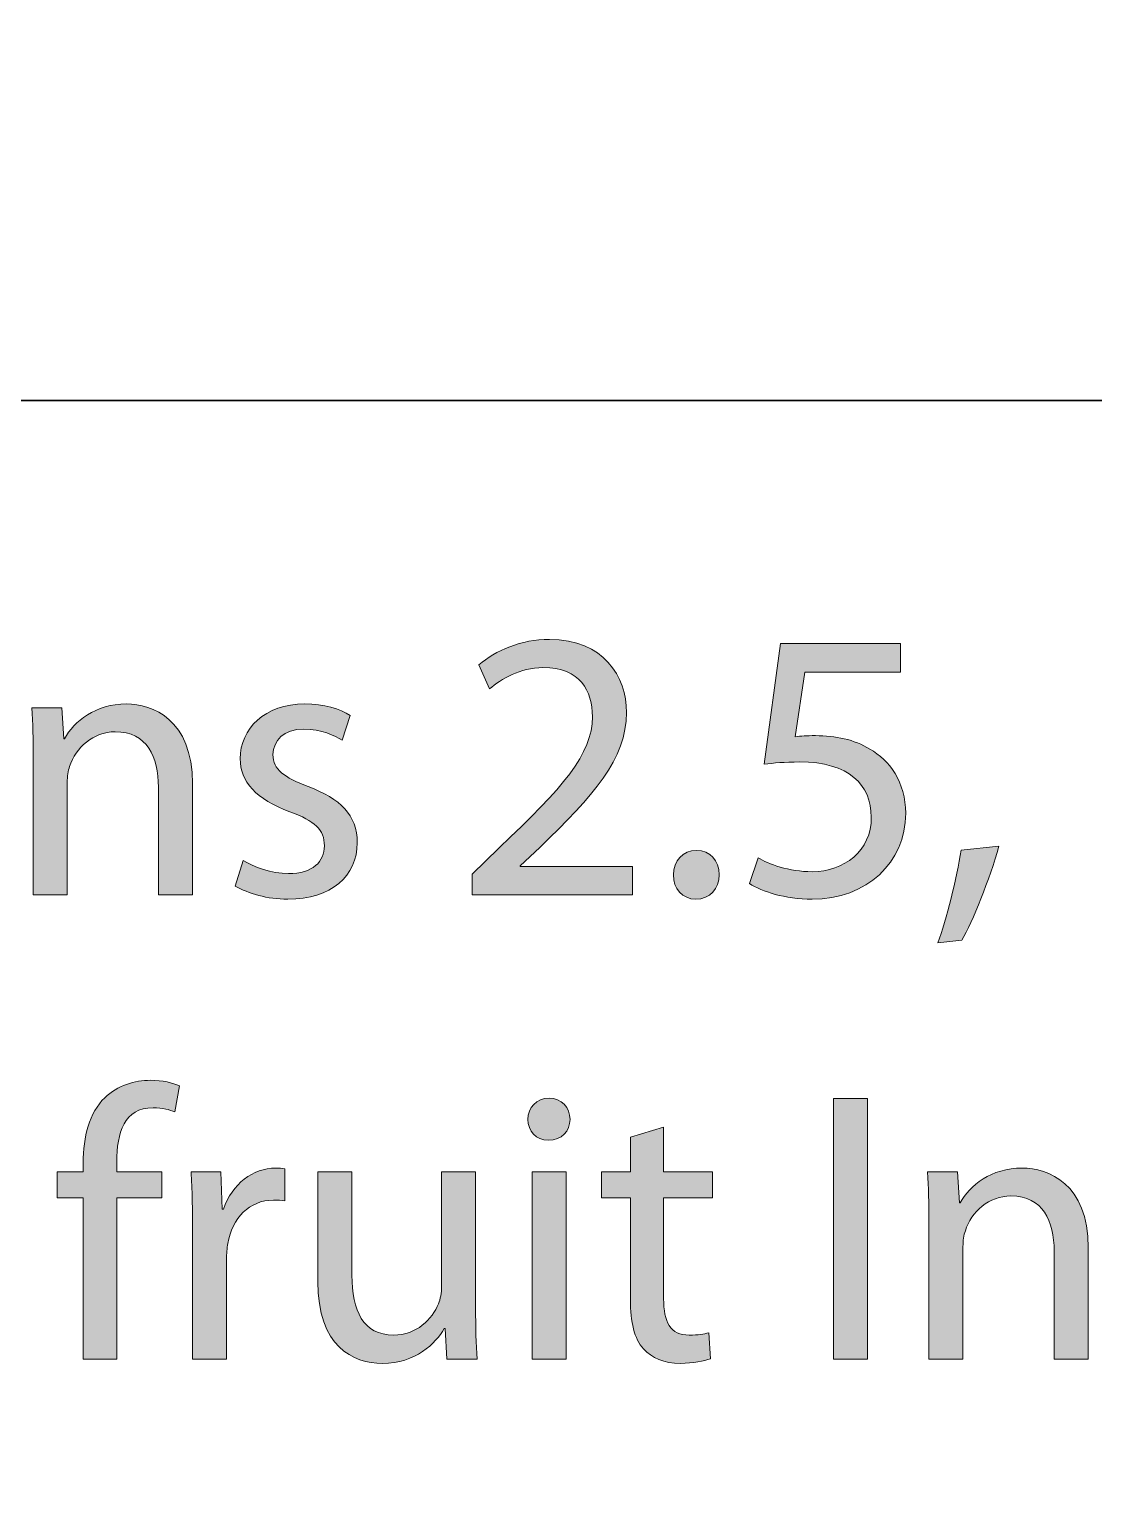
# Model space of a CAD drawing. Header units: inches. Extents: x 51 to 229, y 44 to 173.
# Drawn here: x 172.95 to 184.59, y 124.39 to 140.53 of the extents above; entities that cross this region are included whole.
import ezdxf

# ---------------------------------------------------------------- set-up
doc = ezdxf.new("R2010")
doc.units = ezdxf.units.IN
doc.header["$MEASUREMENT"] = 0
doc.layers.add('Artwork', color=7, linetype='Continuous')

# ---------------------------------------------------------------- blocks, each defined once
blk = doc.blocks.new('block 8')
at = {"layer": 'Artwork', "true_color": 0xed1c24}
h = blk.add_hatch(color=240, dxfattribs=at)
h.dxf.hatch_style = 2
edge = h.paths.add_edge_path()
edge.add_spline(control_points=[(177.792, 131.057), (177.792, 131.057), (177.792, 131.285), (177.792, 131.285), (177.792, 131.285), (178.085, 131.569), (178.085, 131.569), (178.787, 132.237), (179.108, 132.593), (179.108, 133.007), (179.108, 133.287), (178.977, 133.545), (178.567, 133.545), (178.317, 133.545), (178.11, 133.418), (177.983, 133.312), (177.983, 133.312), (177.864, 133.574), (177.864, 133.574), (178.051, 133.731), (178.326, 133.854), (178.639, 133.854), (179.231, 133.854), (179.481, 133.447), (179.481, 133.054), (179.481, 132.546), (179.113, 132.136), (178.533, 131.577), (178.533, 131.577), (178.317, 131.374), (178.317, 131.374), (178.317, 131.374), (178.317, 131.366), (178.317, 131.366), (178.317, 131.366), (179.548, 131.366), (179.548, 131.366), (179.548, 131.366), (179.548, 131.057), (179.548, 131.057), (179.548, 131.057), (177.792, 131.057), (177.792, 131.057)], knot_values=[0, 0, 0, 0, 1, 1, 1, 2, 2, 2, 3, 3, 3, 4, 4, 4, 5, 5, 5, 6, 6, 6, 7, 7, 7, 8, 8, 8, 9, 9, 9, 10, 10, 10, 11, 11, 11, 12, 12, 12, 13, 13, 13, 14, 14, 14, 14], degree=3, periodic=1)
h = blk.add_hatch(color=240, dxfattribs=at)
h.dxf.hatch_style = 2
edge = h.paths.add_edge_path()
edge.add_spline(control_points=[(182.482, 133.494), (182.482, 133.494), (181.433, 133.494), (181.433, 133.494), (181.433, 133.494), (181.327, 132.787), (181.327, 132.787), (181.39, 132.796), (181.45, 132.8), (181.551, 132.8), (181.767, 132.8), (181.974, 132.758), (182.144, 132.652), (182.359, 132.534), (182.537, 132.292), (182.537, 131.95), (182.537, 131.412), (182.11, 131.01), (181.513, 131.01), (181.213, 131.01), (180.963, 131.095), (180.828, 131.18), (180.828, 131.18), (180.921, 131.463), (180.921, 131.463), (181.035, 131.395), (181.259, 131.311), (181.513, 131.311), (181.86, 131.311), (182.165, 131.539), (182.16, 131.907), (182.16, 132.263), (181.919, 132.512), (181.373, 132.512), (181.213, 132.512), (181.09, 132.5), (180.988, 132.487), (180.988, 132.487), (181.166, 133.807), (181.166, 133.807), (181.166, 133.807), (182.482, 133.807), (182.482, 133.807), (182.482, 133.807), (182.482, 133.494), (182.482, 133.494)], knot_values=[0, 0, 0, 0, 1, 1, 1, 2, 2, 2, 3, 3, 3, 4, 4, 4, 5, 5, 5, 6, 6, 6, 7, 7, 7, 8, 8, 8, 9, 9, 9, 10, 10, 10, 11, 11, 11, 12, 12, 12, 13, 13, 13, 14, 14, 14, 15, 15, 15, 15], degree=3, periodic=1)
h = blk.add_hatch(color=240, dxfattribs=at)
h.dxf.hatch_style = 2
edge = h.paths.add_edge_path()
edge.add_spline(control_points=[(172.988, 132.551), (172.988, 132.766), (172.983, 132.936), (172.971, 133.105), (172.971, 133.105), (173.301, 133.105), (173.301, 133.105), (173.301, 133.105), (173.322, 132.766), (173.322, 132.766), (173.322, 132.766), (173.33, 132.766), (173.33, 132.766), (173.432, 132.957), (173.669, 133.147), (174.008, 133.147), (174.291, 133.147), (174.731, 132.978), (174.731, 132.275), (174.731, 132.275), (174.731, 131.057), (174.731, 131.057), (174.731, 131.057), (174.358, 131.057), (174.358, 131.057), (174.358, 131.057), (174.358, 132.237), (174.358, 132.237), (174.358, 132.567), (174.236, 132.842), (173.885, 132.842), (173.643, 132.842), (173.453, 132.669), (173.385, 132.462), (173.369, 132.415), (173.36, 132.352), (173.36, 132.288), (173.36, 132.288), (173.36, 131.057), (173.36, 131.057), (173.36, 131.057), (172.988, 131.057), (172.988, 131.057), (172.988, 131.057), (172.988, 132.551), (172.988, 132.551)], knot_values=[0, 0, 0, 0, 1, 1, 1, 2, 2, 2, 3, 3, 3, 4, 4, 4, 5, 5, 5, 6, 6, 6, 7, 7, 7, 8, 8, 8, 9, 9, 9, 10, 10, 10, 11, 11, 11, 12, 12, 12, 13, 13, 13, 14, 14, 14, 15, 15, 15, 15], degree=3, periodic=1)
h = blk.add_hatch(color=240, dxfattribs=at)
h.dxf.hatch_style = 2
edge = h.paths.add_edge_path()
edge.add_spline(control_points=[(175.286, 131.433), (175.4, 131.366), (175.595, 131.29), (175.781, 131.29), (176.048, 131.29), (176.175, 131.421), (176.175, 131.594), (176.175, 131.772), (176.069, 131.865), (175.798, 131.967), (175.426, 132.102), (175.253, 132.301), (175.253, 132.546), (175.253, 132.876), (175.523, 133.147), (175.959, 133.147), (176.166, 133.147), (176.348, 133.092), (176.458, 133.02), (176.458, 133.02), (176.37, 132.749), (176.37, 132.749), (176.289, 132.8), (176.141, 132.872), (175.951, 132.872), (175.731, 132.872), (175.612, 132.745), (175.612, 132.593), (175.612, 132.424), (175.731, 132.347), (175.997, 132.242), (176.348, 132.11), (176.534, 131.933), (176.534, 131.628), (176.534, 131.264), (176.251, 131.01), (175.773, 131.01), (175.549, 131.01), (175.342, 131.07), (175.198, 131.154), (175.198, 131.154), (175.286, 131.433), (175.286, 131.433)], knot_values=[0, 0, 0, 0, 1, 1, 1, 2, 2, 2, 3, 3, 3, 4, 4, 4, 5, 5, 5, 6, 6, 6, 7, 7, 7, 8, 8, 8, 9, 9, 9, 10, 10, 10, 11, 11, 11, 12, 12, 12, 13, 13, 13, 14, 14, 14, 14], degree=3, periodic=1)
h = blk.add_hatch(color=240, dxfattribs=at)
h.dxf.hatch_style = 2
edge = h.paths.add_edge_path()
edge.add_spline(control_points=[(182.889, 130.532), (182.982, 130.786), (183.096, 131.239), (183.143, 131.548), (183.143, 131.548), (183.558, 131.59), (183.558, 131.59), (183.456, 131.23), (183.27, 130.761), (183.152, 130.562), (183.152, 130.562), (182.889, 130.532), (182.889, 130.532)], knot_values=[0, 0, 0, 0, 1, 1, 1, 2, 2, 2, 3, 3, 3, 4, 4, 4, 4], degree=3, periodic=1)
h = blk.add_hatch(color=240, dxfattribs=at)
h.dxf.hatch_style = 2
edge = h.paths.add_edge_path()
edge.add_spline(control_points=[(179.994, 131.277), (179.994, 131.429), (180.099, 131.544), (180.247, 131.544), (180.396, 131.544), (180.497, 131.433), (180.497, 131.277), (180.497, 131.125), (180.396, 131.01), (180.239, 131.01), (180.095, 131.01), (179.994, 131.125), (179.994, 131.277)], knot_values=[0, 0, 0, 0, 1, 1, 1, 2, 2, 2, 3, 3, 3, 4, 4, 4, 4], degree=3, periodic=1)
h = blk.add_hatch(color=240, dxfattribs=at)
h.dxf.hatch_style = 2
edge = h.paths.add_edge_path()
edge.add_spline(control_points=[(173.534, 125.977), (173.534, 125.977), (173.534, 127.741), (173.534, 127.741), (173.534, 127.741), (173.25, 127.741), (173.25, 127.741), (173.25, 127.741), (173.25, 128.025), (173.25, 128.025), (173.25, 128.025), (173.534, 128.025), (173.534, 128.025), (173.534, 128.025), (173.534, 128.122), (173.534, 128.122), (173.534, 128.41), (173.601, 128.672), (173.771, 128.837), (173.91, 128.972), (174.097, 129.028), (174.27, 129.028), (174.405, 129.028), (174.515, 128.998), (174.587, 128.968), (174.587, 128.968), (174.536, 128.681), (174.536, 128.681), (174.481, 128.706), (174.409, 128.727), (174.299, 128.727), (173.982, 128.727), (173.902, 128.452), (173.902, 128.135), (173.902, 128.135), (173.902, 128.025), (173.902, 128.025), (173.902, 128.025), (174.397, 128.025), (174.397, 128.025), (174.397, 128.025), (174.397, 127.741), (174.397, 127.741), (174.397, 127.741), (173.902, 127.741), (173.902, 127.741), (173.902, 127.741), (173.902, 125.977), (173.902, 125.977), (173.902, 125.977), (173.534, 125.977), (173.534, 125.977)], knot_values=[0, 0, 0, 0, 1, 1, 1, 2, 2, 2, 3, 3, 3, 4, 4, 4, 5, 5, 5, 6, 6, 6, 7, 7, 7, 8, 8, 8, 9, 9, 9, 10, 10, 10, 11, 11, 11, 12, 12, 12, 13, 13, 13, 14, 14, 14, 15, 15, 15, 16, 16, 16, 17, 17, 17, 17], degree=3, periodic=1)
h = blk.add_hatch(color=240, dxfattribs=at)
h.dxf.hatch_style = 2
edge = h.paths.add_edge_path()
edge.add_spline(control_points=[(178.863, 128.6), (178.863, 128.473), (178.774, 128.372), (178.626, 128.372), (178.491, 128.372), (178.402, 128.473), (178.402, 128.6), (178.402, 128.727), (178.495, 128.833), (178.635, 128.833), (178.77, 128.833), (178.863, 128.731), (178.863, 128.6)], knot_values=[0, 0, 0, 0, 1, 1, 1, 2, 2, 2, 3, 3, 3, 4, 4, 4, 4], degree=3, periodic=1)
h.paths.add_polyline_path([(178.448, 125.977), (178.448, 128.025), (178.821, 128.025), (178.821, 125.977)])
h = blk.add_hatch(color=240, dxfattribs=at)
h.dxf.hatch_style = 2
h.paths.add_polyline_path([(182.118, 128.829), (182.118, 125.977), (181.746, 125.977), (181.746, 128.829)])
h = blk.add_hatch(color=240, dxfattribs=at)
h.dxf.hatch_style = 2
edge = h.paths.add_edge_path()
edge.add_spline(control_points=[(179.888, 128.515), (179.888, 128.515), (179.888, 128.025), (179.888, 128.025), (179.888, 128.025), (180.421, 128.025), (180.421, 128.025), (180.421, 128.025), (180.421, 127.741), (180.421, 127.741), (180.421, 127.741), (179.888, 127.741), (179.888, 127.741), (179.888, 127.741), (179.888, 126.637), (179.888, 126.637), (179.888, 126.383), (179.959, 126.239), (180.167, 126.239), (180.268, 126.239), (180.327, 126.248), (180.382, 126.265), (180.382, 126.265), (180.4, 125.981), (180.4, 125.981), (180.327, 125.956), (180.213, 125.93), (180.07, 125.93), (179.896, 125.93), (179.756, 125.99), (179.667, 126.087), (179.566, 126.201), (179.524, 126.383), (179.524, 126.624), (179.524, 126.624), (179.524, 127.741), (179.524, 127.741), (179.524, 127.741), (179.206, 127.741), (179.206, 127.741), (179.206, 127.741), (179.206, 128.025), (179.206, 128.025), (179.206, 128.025), (179.524, 128.025), (179.524, 128.025), (179.524, 128.025), (179.524, 128.406), (179.524, 128.406), (179.524, 128.406), (179.888, 128.515), (179.888, 128.515)], knot_values=[0, 0, 0, 0, 1, 1, 1, 2, 2, 2, 3, 3, 3, 4, 4, 4, 5, 5, 5, 6, 6, 6, 7, 7, 7, 8, 8, 8, 9, 9, 9, 10, 10, 10, 11, 11, 11, 12, 12, 12, 13, 13, 13, 14, 14, 14, 15, 15, 15, 16, 16, 16, 17, 17, 17, 17], degree=3, periodic=1)
h = blk.add_hatch(color=240, dxfattribs=at)
h.dxf.hatch_style = 2
edge = h.paths.add_edge_path()
edge.add_spline(control_points=[(174.732, 127.386), (174.732, 127.627), (174.727, 127.834), (174.715, 128.025), (174.715, 128.025), (175.04, 128.025), (175.04, 128.025), (175.04, 128.025), (175.057, 127.619), (175.057, 127.619), (175.057, 127.619), (175.07, 127.619), (175.07, 127.619), (175.163, 127.894), (175.392, 128.067), (175.641, 128.067), (175.679, 128.067), (175.709, 128.063), (175.743, 128.059), (175.743, 128.059), (175.743, 127.707), (175.743, 127.707), (175.705, 127.716), (175.667, 127.716), (175.616, 127.716), (175.354, 127.716), (175.167, 127.521), (175.117, 127.242), (175.108, 127.191), (175.104, 127.128), (175.104, 127.069), (175.104, 127.069), (175.104, 125.977), (175.104, 125.977), (175.104, 125.977), (174.732, 125.977), (174.732, 125.977), (174.732, 125.977), (174.732, 127.386), (174.732, 127.386)], knot_values=[0, 0, 0, 0, 1, 1, 1, 2, 2, 2, 3, 3, 3, 4, 4, 4, 5, 5, 5, 6, 6, 6, 7, 7, 7, 8, 8, 8, 9, 9, 9, 10, 10, 10, 11, 11, 11, 12, 12, 12, 13, 13, 13, 13], degree=3, periodic=1)
h = blk.add_hatch(color=240, dxfattribs=at)
h.dxf.hatch_style = 2
edge = h.paths.add_edge_path()
edge.add_spline(control_points=[(177.83, 126.54), (177.83, 126.324), (177.834, 126.138), (177.846, 125.977), (177.846, 125.977), (177.516, 125.977), (177.516, 125.977), (177.516, 125.977), (177.495, 126.311), (177.495, 126.311), (177.495, 126.311), (177.486, 126.311), (177.486, 126.311), (177.393, 126.146), (177.174, 125.93), (176.81, 125.93), (176.488, 125.93), (176.103, 126.112), (176.103, 126.827), (176.103, 126.827), (176.103, 128.025), (176.103, 128.025), (176.103, 128.025), (176.476, 128.025), (176.476, 128.025), (176.476, 128.025), (176.476, 126.895), (176.476, 126.895), (176.476, 126.506), (176.598, 126.239), (176.933, 126.239), (177.182, 126.239), (177.356, 126.413), (177.423, 126.582), (177.444, 126.633), (177.457, 126.7), (177.457, 126.772), (177.457, 126.772), (177.457, 128.025), (177.457, 128.025), (177.457, 128.025), (177.83, 128.025), (177.83, 128.025), (177.83, 128.025), (177.83, 126.54), (177.83, 126.54)], knot_values=[0, 0, 0, 0, 1, 1, 1, 2, 2, 2, 3, 3, 3, 4, 4, 4, 5, 5, 5, 6, 6, 6, 7, 7, 7, 8, 8, 8, 9, 9, 9, 10, 10, 10, 11, 11, 11, 12, 12, 12, 13, 13, 13, 14, 14, 14, 15, 15, 15, 15], degree=3, periodic=1)
h = blk.add_hatch(color=240, dxfattribs=at)
h.dxf.hatch_style = 2
edge = h.paths.add_edge_path()
edge.add_spline(control_points=[(182.792, 127.471), (182.792, 127.686), (182.787, 127.856), (182.775, 128.025), (182.775, 128.025), (183.105, 128.025), (183.105, 128.025), (183.105, 128.025), (183.126, 127.686), (183.126, 127.686), (183.126, 127.686), (183.134, 127.686), (183.134, 127.686), (183.236, 127.877), (183.473, 128.067), (183.812, 128.067), (184.095, 128.067), (184.535, 127.898), (184.535, 127.196), (184.535, 127.196), (184.535, 125.977), (184.535, 125.977), (184.535, 125.977), (184.162, 125.977), (184.162, 125.977), (184.162, 125.977), (184.162, 127.157), (184.162, 127.157), (184.162, 127.487), (184.04, 127.762), (183.689, 127.762), (183.448, 127.762), (183.257, 127.589), (183.19, 127.382), (183.173, 127.335), (183.164, 127.272), (183.164, 127.208), (183.164, 127.208), (183.164, 125.977), (183.164, 125.977), (183.164, 125.977), (182.792, 125.977), (182.792, 125.977), (182.792, 125.977), (182.792, 127.471), (182.792, 127.471)], knot_values=[0, 0, 0, 0, 1, 1, 1, 2, 2, 2, 3, 3, 3, 4, 4, 4, 5, 5, 5, 6, 6, 6, 7, 7, 7, 8, 8, 8, 9, 9, 9, 10, 10, 10, 11, 11, 11, 12, 12, 12, 13, 13, 13, 14, 14, 14, 15, 15, 15, 15], degree=3, periodic=1)
at = {"layer": 'Artwork', "lineweight": 0}
for points in [[(182.118, 128.829), (182.118, 125.977), (181.746, 125.977), (181.746, 128.829), (182.118, 128.829)], [(178.448, 125.977), (178.448, 128.025), (178.821, 128.025), (178.821, 125.977), (178.448, 125.977)]]:
    blk.add_lwpolyline(points, dxfattribs=at)
for points, knots in [([(177.792, 131.057), (177.792, 131.057), (177.792, 131.285), (177.792, 131.285), (177.792, 131.285), (178.085, 131.569), (178.085, 131.569), (178.787, 132.237), (179.108, 132.593), (179.108, 133.007), (179.108, 133.287), (178.977, 133.545), (178.567, 133.545), (178.317, 133.545), (178.11, 133.418), (177.983, 133.312), (177.983, 133.312), (177.864, 133.574), (177.864, 133.574), (178.051, 133.731), (178.326, 133.854), (178.639, 133.854), (179.231, 133.854), (179.481, 133.447), (179.481, 133.054), (179.481, 132.546), (179.113, 132.136), (178.533, 131.577), (178.533, 131.577), (178.317, 131.374), (178.317, 131.374), (178.317, 131.374), (178.317, 131.366), (178.317, 131.366), (178.317, 131.366), (179.548, 131.366), (179.548, 131.366), (179.548, 131.366), (179.548, 131.057), (179.548, 131.057), (179.548, 131.057), (177.792, 131.057), (177.792, 131.057)], [0, 0, 0, 0, 1, 1, 1, 2, 2, 2, 3, 3, 3, 4, 4, 4, 5, 5, 5, 6, 6, 6, 7, 7, 7, 8, 8, 8, 9, 9, 9, 10, 10, 10, 11, 11, 11, 12, 12, 12, 13, 13, 13, 14, 14, 14, 14]), ([(182.482, 133.494), (182.482, 133.494), (181.433, 133.494), (181.433, 133.494), (181.433, 133.494), (181.327, 132.787), (181.327, 132.787), (181.39, 132.796), (181.45, 132.8), (181.551, 132.8), (181.767, 132.8), (181.974, 132.758), (182.144, 132.652), (182.359, 132.534), (182.537, 132.292), (182.537, 131.95), (182.537, 131.412), (182.11, 131.01), (181.513, 131.01), (181.213, 131.01), (180.963, 131.095), (180.828, 131.18), (180.828, 131.18), (180.921, 131.463), (180.921, 131.463), (181.035, 131.395), (181.259, 131.311), (181.513, 131.311), (181.86, 131.311), (182.165, 131.539), (182.16, 131.907), (182.16, 132.263), (181.919, 132.512), (181.373, 132.512), (181.213, 132.512), (181.09, 132.5), (180.988, 132.487), (180.988, 132.487), (181.166, 133.807), (181.166, 133.807), (181.166, 133.807), (182.482, 133.807), (182.482, 133.807), (182.482, 133.807), (182.482, 133.494), (182.482, 133.494)], [0, 0, 0, 0, 1, 1, 1, 2, 2, 2, 3, 3, 3, 4, 4, 4, 5, 5, 5, 6, 6, 6, 7, 7, 7, 8, 8, 8, 9, 9, 9, 10, 10, 10, 11, 11, 11, 12, 12, 12, 13, 13, 13, 14, 14, 14, 15, 15, 15, 15]), ([(172.988, 132.551), (172.988, 132.766), (172.983, 132.936), (172.971, 133.105), (172.971, 133.105), (173.301, 133.105), (173.301, 133.105), (173.301, 133.105), (173.322, 132.766), (173.322, 132.766), (173.322, 132.766), (173.33, 132.766), (173.33, 132.766), (173.432, 132.957), (173.669, 133.147), (174.008, 133.147), (174.291, 133.147), (174.731, 132.978), (174.731, 132.275), (174.731, 132.275), (174.731, 131.057), (174.731, 131.057), (174.731, 131.057), (174.358, 131.057), (174.358, 131.057), (174.358, 131.057), (174.358, 132.237), (174.358, 132.237), (174.358, 132.567), (174.236, 132.842), (173.885, 132.842), (173.643, 132.842), (173.453, 132.669), (173.385, 132.462), (173.369, 132.415), (173.36, 132.352), (173.36, 132.288), (173.36, 132.288), (173.36, 131.057), (173.36, 131.057), (173.36, 131.057), (172.988, 131.057), (172.988, 131.057), (172.988, 131.057), (172.988, 132.551), (172.988, 132.551)], [0, 0, 0, 0, 1, 1, 1, 2, 2, 2, 3, 3, 3, 4, 4, 4, 5, 5, 5, 6, 6, 6, 7, 7, 7, 8, 8, 8, 9, 9, 9, 10, 10, 10, 11, 11, 11, 12, 12, 12, 13, 13, 13, 14, 14, 14, 15, 15, 15, 15]), ([(175.286, 131.433), (175.4, 131.366), (175.595, 131.29), (175.781, 131.29), (176.048, 131.29), (176.175, 131.421), (176.175, 131.594), (176.175, 131.772), (176.069, 131.865), (175.798, 131.967), (175.426, 132.102), (175.253, 132.301), (175.253, 132.546), (175.253, 132.876), (175.523, 133.147), (175.959, 133.147), (176.166, 133.147), (176.348, 133.092), (176.458, 133.02), (176.458, 133.02), (176.37, 132.749), (176.37, 132.749), (176.289, 132.8), (176.141, 132.872), (175.951, 132.872), (175.731, 132.872), (175.612, 132.745), (175.612, 132.593), (175.612, 132.424), (175.731, 132.347), (175.997, 132.242), (176.348, 132.11), (176.534, 131.933), (176.534, 131.628), (176.534, 131.264), (176.251, 131.01), (175.773, 131.01), (175.549, 131.01), (175.342, 131.07), (175.198, 131.154), (175.198, 131.154), (175.286, 131.433), (175.286, 131.433)], [0, 0, 0, 0, 1, 1, 1, 2, 2, 2, 3, 3, 3, 4, 4, 4, 5, 5, 5, 6, 6, 6, 7, 7, 7, 8, 8, 8, 9, 9, 9, 10, 10, 10, 11, 11, 11, 12, 12, 12, 13, 13, 13, 14, 14, 14, 14]), ([(182.889, 130.532), (182.982, 130.786), (183.096, 131.239), (183.143, 131.548), (183.143, 131.548), (183.558, 131.59), (183.558, 131.59), (183.456, 131.23), (183.27, 130.761), (183.152, 130.562), (183.152, 130.562), (182.889, 130.532), (182.889, 130.532)], [0, 0, 0, 0, 1, 1, 1, 2, 2, 2, 3, 3, 3, 4, 4, 4, 4]), ([(179.994, 131.277), (179.994, 131.429), (180.099, 131.544), (180.247, 131.544), (180.396, 131.544), (180.497, 131.433), (180.497, 131.277), (180.497, 131.125), (180.396, 131.01), (180.239, 131.01), (180.095, 131.01), (179.994, 131.125), (179.994, 131.277)], [0, 0, 0, 0, 1, 1, 1, 2, 2, 2, 3, 3, 3, 4, 4, 4, 4]), ([(173.534, 125.977), (173.534, 125.977), (173.534, 127.741), (173.534, 127.741), (173.534, 127.741), (173.25, 127.741), (173.25, 127.741), (173.25, 127.741), (173.25, 128.025), (173.25, 128.025), (173.25, 128.025), (173.534, 128.025), (173.534, 128.025), (173.534, 128.025), (173.534, 128.122), (173.534, 128.122), (173.534, 128.41), (173.601, 128.672), (173.771, 128.837), (173.91, 128.972), (174.097, 129.028), (174.27, 129.028), (174.405, 129.028), (174.515, 128.998), (174.587, 128.968), (174.587, 128.968), (174.536, 128.681), (174.536, 128.681), (174.481, 128.706), (174.409, 128.727), (174.299, 128.727), (173.982, 128.727), (173.902, 128.452), (173.902, 128.135), (173.902, 128.135), (173.902, 128.025), (173.902, 128.025), (173.902, 128.025), (174.397, 128.025), (174.397, 128.025), (174.397, 128.025), (174.397, 127.741), (174.397, 127.741), (174.397, 127.741), (173.902, 127.741), (173.902, 127.741), (173.902, 127.741), (173.902, 125.977), (173.902, 125.977), (173.902, 125.977), (173.534, 125.977), (173.534, 125.977)], [0, 0, 0, 0, 1, 1, 1, 2, 2, 2, 3, 3, 3, 4, 4, 4, 5, 5, 5, 6, 6, 6, 7, 7, 7, 8, 8, 8, 9, 9, 9, 10, 10, 10, 11, 11, 11, 12, 12, 12, 13, 13, 13, 14, 14, 14, 15, 15, 15, 16, 16, 16, 17, 17, 17, 17]), ([(178.863, 128.6), (178.863, 128.473), (178.774, 128.372), (178.626, 128.372), (178.491, 128.372), (178.402, 128.473), (178.402, 128.6), (178.402, 128.727), (178.495, 128.833), (178.635, 128.833), (178.77, 128.833), (178.863, 128.731), (178.863, 128.6)], [0, 0, 0, 0, 1, 1, 1, 2, 2, 2, 3, 3, 3, 4, 4, 4, 4]), ([(179.888, 128.515), (179.888, 128.515), (179.888, 128.025), (179.888, 128.025), (179.888, 128.025), (180.421, 128.025), (180.421, 128.025), (180.421, 128.025), (180.421, 127.741), (180.421, 127.741), (180.421, 127.741), (179.888, 127.741), (179.888, 127.741), (179.888, 127.741), (179.888, 126.637), (179.888, 126.637), (179.888, 126.383), (179.959, 126.239), (180.167, 126.239), (180.268, 126.239), (180.327, 126.248), (180.382, 126.265), (180.382, 126.265), (180.4, 125.981), (180.4, 125.981), (180.327, 125.956), (180.213, 125.93), (180.07, 125.93), (179.896, 125.93), (179.756, 125.99), (179.667, 126.087), (179.566, 126.201), (179.524, 126.383), (179.524, 126.624), (179.524, 126.624), (179.524, 127.741), (179.524, 127.741), (179.524, 127.741), (179.206, 127.741), (179.206, 127.741), (179.206, 127.741), (179.206, 128.025), (179.206, 128.025), (179.206, 128.025), (179.524, 128.025), (179.524, 128.025), (179.524, 128.025), (179.524, 128.406), (179.524, 128.406), (179.524, 128.406), (179.888, 128.515), (179.888, 128.515)], [0, 0, 0, 0, 1, 1, 1, 2, 2, 2, 3, 3, 3, 4, 4, 4, 5, 5, 5, 6, 6, 6, 7, 7, 7, 8, 8, 8, 9, 9, 9, 10, 10, 10, 11, 11, 11, 12, 12, 12, 13, 13, 13, 14, 14, 14, 15, 15, 15, 16, 16, 16, 17, 17, 17, 17]), ([(174.732, 127.386), (174.732, 127.627), (174.727, 127.834), (174.715, 128.025), (174.715, 128.025), (175.04, 128.025), (175.04, 128.025), (175.04, 128.025), (175.057, 127.619), (175.057, 127.619), (175.057, 127.619), (175.07, 127.619), (175.07, 127.619), (175.163, 127.894), (175.392, 128.067), (175.641, 128.067), (175.679, 128.067), (175.709, 128.063), (175.743, 128.059), (175.743, 128.059), (175.743, 127.707), (175.743, 127.707), (175.705, 127.716), (175.667, 127.716), (175.616, 127.716), (175.354, 127.716), (175.167, 127.521), (175.117, 127.242), (175.108, 127.191), (175.104, 127.128), (175.104, 127.069), (175.104, 127.069), (175.104, 125.977), (175.104, 125.977), (175.104, 125.977), (174.732, 125.977), (174.732, 125.977), (174.732, 125.977), (174.732, 127.386), (174.732, 127.386)], [0, 0, 0, 0, 1, 1, 1, 2, 2, 2, 3, 3, 3, 4, 4, 4, 5, 5, 5, 6, 6, 6, 7, 7, 7, 8, 8, 8, 9, 9, 9, 10, 10, 10, 11, 11, 11, 12, 12, 12, 13, 13, 13, 13]), ([(177.83, 126.54), (177.83, 126.324), (177.834, 126.138), (177.846, 125.977), (177.846, 125.977), (177.516, 125.977), (177.516, 125.977), (177.516, 125.977), (177.495, 126.311), (177.495, 126.311), (177.495, 126.311), (177.486, 126.311), (177.486, 126.311), (177.393, 126.146), (177.174, 125.93), (176.81, 125.93), (176.488, 125.93), (176.103, 126.112), (176.103, 126.827), (176.103, 126.827), (176.103, 128.025), (176.103, 128.025), (176.103, 128.025), (176.476, 128.025), (176.476, 128.025), (176.476, 128.025), (176.476, 126.895), (176.476, 126.895), (176.476, 126.506), (176.598, 126.239), (176.933, 126.239), (177.182, 126.239), (177.356, 126.413), (177.423, 126.582), (177.444, 126.633), (177.457, 126.7), (177.457, 126.772), (177.457, 126.772), (177.457, 128.025), (177.457, 128.025), (177.457, 128.025), (177.83, 128.025), (177.83, 128.025), (177.83, 128.025), (177.83, 126.54), (177.83, 126.54)], [0, 0, 0, 0, 1, 1, 1, 2, 2, 2, 3, 3, 3, 4, 4, 4, 5, 5, 5, 6, 6, 6, 7, 7, 7, 8, 8, 8, 9, 9, 9, 10, 10, 10, 11, 11, 11, 12, 12, 12, 13, 13, 13, 14, 14, 14, 15, 15, 15, 15]), ([(182.792, 127.471), (182.792, 127.686), (182.787, 127.856), (182.775, 128.025), (182.775, 128.025), (183.105, 128.025), (183.105, 128.025), (183.105, 128.025), (183.126, 127.686), (183.126, 127.686), (183.126, 127.686), (183.134, 127.686), (183.134, 127.686), (183.236, 127.877), (183.473, 128.067), (183.812, 128.067), (184.095, 128.067), (184.535, 127.898), (184.535, 127.196), (184.535, 127.196), (184.535, 125.977), (184.535, 125.977), (184.535, 125.977), (184.162, 125.977), (184.162, 125.977), (184.162, 125.977), (184.162, 127.157), (184.162, 127.157), (184.162, 127.487), (184.04, 127.762), (183.689, 127.762), (183.448, 127.762), (183.257, 127.589), (183.19, 127.382), (183.173, 127.335), (183.164, 127.272), (183.164, 127.208), (183.164, 127.208), (183.164, 125.977), (183.164, 125.977), (183.164, 125.977), (182.792, 125.977), (182.792, 125.977), (182.792, 125.977), (182.792, 127.471), (182.792, 127.471)], [0, 0, 0, 0, 1, 1, 1, 2, 2, 2, 3, 3, 3, 4, 4, 4, 5, 5, 5, 6, 6, 6, 7, 7, 7, 8, 8, 8, 9, 9, 9, 10, 10, 10, 11, 11, 11, 12, 12, 12, 13, 13, 13, 14, 14, 14, 15, 15, 15, 15])]:
    blk.add_open_spline(points, degree=3, knots=knots, dxfattribs=at)

msp = doc.modelspace()

# ---------------------------------------------------------------- linework, layer by layer
at = {"layer": 'Artwork', "color": 179, "lineweight": 35, "true_color": 0x231f20}
for points, knots in [([(150.882, 169.767), (150.882, 171.424), (152.225, 172.767), (153.882, 172.767), (153.882, 172.767), (215.282, 172.767), (215.282, 172.767), (216.939, 172.767), (218.282, 171.424), (218.282, 169.767), (218.282, 169.767), (218.282, 143.967), (218.282, 143.967), (218.282, 141.206), (216.044, 138.968), (213.282, 138.968), (211.432, 138.968), (209.821, 139.974), (208.956, 141.467), (208.956, 141.467), (160.208, 141.467), (160.208, 141.467), (159.343, 139.974), (157.732, 138.968), (155.882, 138.968), (153.12, 138.968), (150.882, 141.206), (150.882, 143.967), (150.882, 143.967), (150.882, 169.767), (150.882, 169.767)], [0, 0, 0, 0, 1, 1, 1, 2, 2, 2, 3, 3, 3, 4, 4, 4, 5, 5, 5, 6, 6, 6, 7, 7, 7, 8, 8, 8, 9, 9, 9, 10, 10, 10, 10]), ([(228.582, 80.968), (228.582, 80.415), (228.134, 79.968), (227.582, 79.968), (227.582, 79.968), (208.332, 79.968), (208.332, 79.968), (208.332, 79.968), (208.332, 77.968), (208.332, 77.968), (208.332, 77.415), (207.884, 76.968), (207.332, 76.968), (207.332, 76.968), (197.332, 76.968), (197.332, 76.968), (196.78, 76.968), (196.332, 77.415), (196.332, 77.968), (196.332, 77.968), (196.332, 79.968), (196.332, 79.968), (196.332, 79.968), (172.832, 79.968), (172.832, 79.968), (172.832, 79.968), (172.832, 77.968), (172.832, 77.968), (172.832, 77.415), (172.384, 76.968), (171.832, 76.968), (171.832, 76.968), (161.832, 76.968), (161.832, 76.968), (161.28, 76.968), (160.832, 77.415), (160.832, 77.968), (160.832, 77.968), (160.832, 79.968), (160.832, 79.968), (160.832, 79.968), (141.582, 79.968), (141.582, 79.968), (141.03, 79.968), (140.582, 80.415), (140.582, 80.968), (140.582, 80.968), (140.582, 135.468), (140.582, 135.468), (140.582, 136.02), (141.03, 136.467), (141.582, 136.467), (141.582, 136.467), (160.832, 136.467), (160.832, 136.467), (160.832, 136.467), (160.832, 138.468), (160.832, 138.468), (160.832, 139.02), (161.28, 139.467), (161.832, 139.467), (161.832, 139.467), (171.832, 139.467), (171.832, 139.467), (172.384, 139.467), (172.832, 139.02), (172.832, 138.468), (172.832, 138.468), (172.832, 136.467), (172.832, 136.467), (172.832, 136.467), (196.332, 136.467), (196.332, 136.467), (196.332, 136.467), (196.332, 138.468), (196.332, 138.468), (196.332, 139.02), (196.78, 139.467), (197.332, 139.467), (197.332, 139.467), (207.332, 139.467), (207.332, 139.467), (207.884, 139.467), (208.332, 139.02), (208.332, 138.468), (208.332, 138.468), (208.332, 136.467), (208.332, 136.467), (208.332, 136.467), (227.582, 136.467), (227.582, 136.467), (228.134, 136.467), (228.582, 136.02), (228.582, 135.468), (228.582, 135.468), (228.582, 80.968), (228.582, 80.968)], [0, 0, 0, 0, 1, 1, 1, 2, 2, 2, 3, 3, 3, 4, 4, 4, 5, 5, 5, 6, 6, 6, 7, 7, 7, 8, 8, 8, 9, 9, 9, 10, 10, 10, 11, 11, 11, 12, 12, 12, 13, 13, 13, 14, 14, 14, 15, 15, 15, 16, 16, 16, 17, 17, 17, 18, 18, 18, 19, 19, 19, 20, 20, 20, 21, 21, 21, 22, 22, 22, 23, 23, 23, 24, 24, 24, 25, 25, 25, 26, 26, 26, 27, 27, 27, 28, 28, 28, 29, 29, 29, 30, 30, 30, 31, 31, 31, 32, 32, 32, 32])]:
    msp.add_open_spline(points, degree=3, knots=knots, dxfattribs=at)

# ---------------------------------------------------------------- block references
at = {"layer": 'Artwork'}
msp.add_blockref('block 8', (0, 0), dxfattribs=at)

doc.saveas('drawing.dxf')
